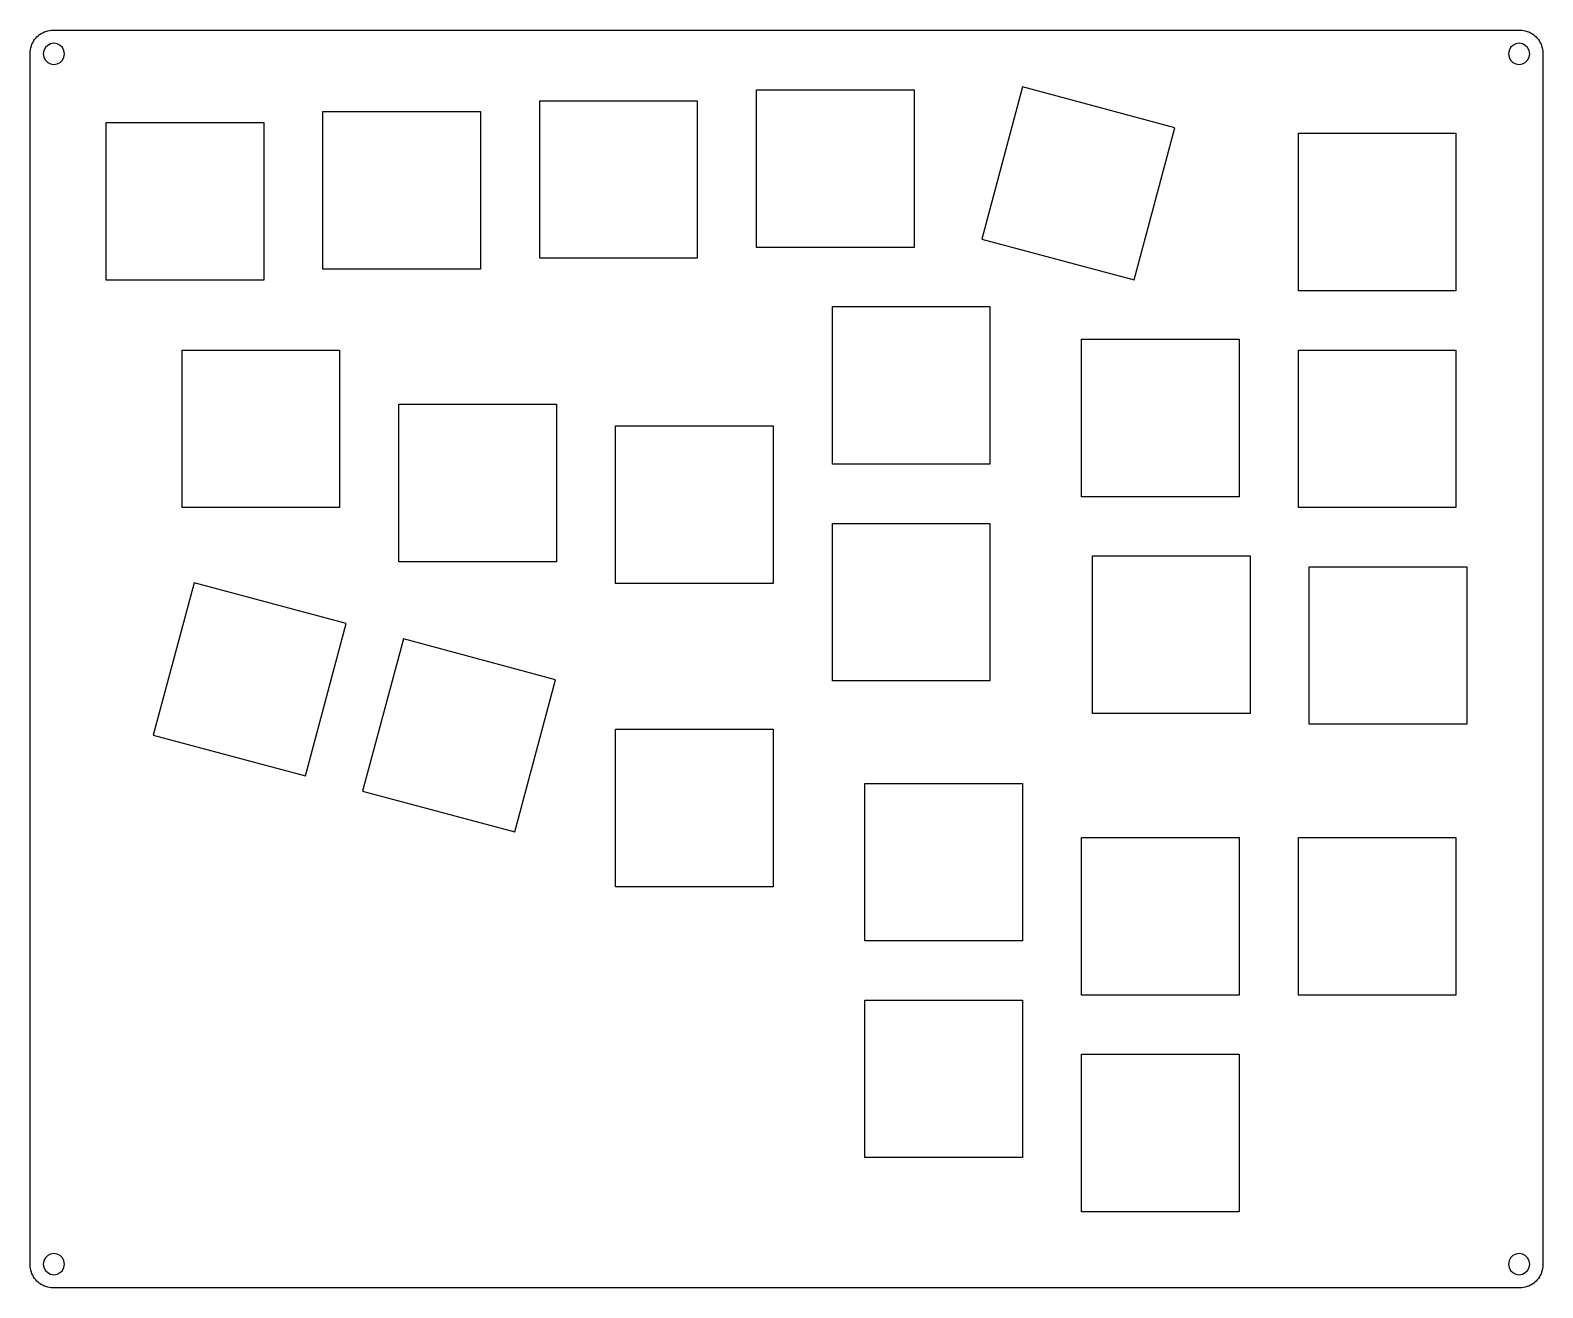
# Model space of a CAD drawing. Extents: x 0 to 133, y 0 to 111.
import ezdxf

# ---------------------------------------------------------------- set-up
doc = ezdxf.new("R2010")
doc.units = 0
doc.layers.get('0').update_dxf_attribs({"linetype": 'CONTINUOUS'})

msp = doc.modelspace()

# ---------------------------------------------------------------- linework, layer by layer
at = {"color": 0}
for p, q in [((0.919152, 110.295), (1.05006, 110.382)), ((1.05006, 110.382), (1.18787, 110.459)), ((1.18787, 110.459), (1.32981, 110.524)), ((1.32981, 110.524), (1.47588, 110.579)), ((1.47588, 110.579), (1.62884, 110.622)), ((1.62884, 110.622), (1.7818, 110.652)), ((1.7818, 110.652), (1.9389, 110.67)), ((1.9389, 110.67), (2.096, 110.677)), ((2.096, 110.677), (131.024, 110.677)), ((131.024, 110.677), (131.181, 110.67)), ((131.181, 110.67), (131.337, 110.652)), ((131.337, 110.652), (131.491, 110.622)), ((131.491, 110.622), (131.641, 110.579)), ((131.641, 110.579), (131.789, 110.524)), ((131.789, 110.524), (131.932, 110.459)), ((131.932, 110.459), (132.068, 110.382)), ((132.068, 110.382), (132.199, 110.295)), ((0.119889, 108.99), (0.150206, 109.143)), ((0.150206, 109.143), (0.192925, 109.296)), ((0.192925, 109.296), (0.248047, 109.442)), ((0.248047, 109.442), (0.312815, 109.584)), ((0.312815, 109.584), (0.389985, 109.722)), ((0.389985, 109.722), (0.4768, 109.853)), ((0.4768, 109.853), (0.574643, 109.976)), ((0.574643, 109.976), (0.680752, 110.091)), ((0.680752, 110.091), (0.796505, 110.198)), ((0.796505, 110.198), (0.919152, 110.295)), ((1.42214, 109.146), (1.28984, 108.887)), ((1.62609, 109.35), (1.42214, 109.146)), ((1.88516, 109.482), (1.62609, 109.35)), ((2.17041, 109.527), (1.88516, 109.482)), ((2.45566, 109.482), (2.17041, 109.527)), ((2.71336, 109.35), (2.45566, 109.482)), ((2.91869, 109.146), (2.71336, 109.35)), ((3.0496, 108.887), (2.91869, 109.146)), ((130.2, 109.146), (130.069, 108.887)), ((130.405, 109.35), (130.2, 109.146)), ((130.663, 109.482), (130.405, 109.35)), ((130.948, 109.527), (130.663, 109.482)), ((131.235, 109.482), (130.948, 109.527)), ((131.492, 109.35), (131.235, 109.482)), ((131.697, 109.146), (131.492, 109.35)), ((131.829, 108.887), (131.697, 109.146)), ((132.199, 110.295), (132.322, 110.198)), ((132.322, 110.198), (132.438, 110.091)), ((132.438, 110.091), (132.544, 109.976)), ((132.544, 109.976), (132.642, 109.853)), ((132.642, 109.853), (132.728, 109.722)), ((132.728, 109.722), (132.806, 109.584)), ((132.806, 109.584), (132.872, 109.442)), ((132.872, 109.442), (132.926, 109.296)), ((132.926, 109.296), (132.968, 109.143)), ((132.968, 109.143), (132.999, 108.99)), ((0.095085, 108.676), (0.101975, 108.833)), ((0.095085, 2.12907), (0.095085, 108.676)), ((0.101975, 108.833), (0.119889, 108.99)), ((1.28984, 108.887), (1.24437, 108.602)), ((1.24437, 108.602), (1.28984, 108.317)), ((1.28984, 108.317), (1.42214, 108.059)), ((1.42214, 108.059), (1.62609, 107.854)), ((1.62609, 107.854), (1.88516, 107.722)), ((1.88516, 107.722), (2.16903, 107.677)), ((2.16903, 107.677), (2.45566, 107.722)), ((2.45566, 107.722), (2.71336, 107.854)), ((2.71336, 107.854), (2.91869, 108.059)), ((2.91869, 108.059), (3.0496, 108.317)), ((3.09507, 108.602), (3.0496, 108.887)), ((3.0496, 108.317), (3.09507, 108.602)), ((130.069, 108.887), (130.023, 108.602)), ((130.023, 108.602), (130.069, 108.317)), ((130.069, 108.317), (130.2, 108.059)), ((130.2, 108.059), (130.405, 107.854)), ((130.405, 107.854), (130.663, 107.722)), ((130.663, 107.722), (130.948, 107.677)), ((130.948, 107.677), (131.235, 107.722)), ((131.235, 107.722), (131.492, 107.854)), ((131.492, 107.854), (131.697, 108.059)), ((131.697, 108.059), (131.829, 108.317)), ((131.874, 108.602), (131.829, 108.887)), ((131.829, 108.317), (131.874, 108.602)), ((132.999, 108.99), (133.018, 108.833)), ((133.018, 108.833), (133.023, 108.676)), ((133.023, 108.676), (133.023, 2.12907)), ((63.9202, 105.427), (77.7709, 105.427)), ((63.9202, 91.5762), (63.9202, 105.427)), ((77.7709, 105.427), (77.7709, 91.5762)), ((87.3111, 105.694), (83.7269, 92.3163)), ((100.689, 102.108), (87.3111, 105.694)), ((44.8702, 104.474), (58.7195, 104.474)), ((44.8702, 90.6254), (44.8702, 104.474)), ((58.7195, 104.474), (58.7195, 90.6254)), ((6.7703, 102.57), (20.621, 102.57)), ((6.7703, 88.7194), (6.7703, 102.57)), ((20.621, 102.57), (20.621, 88.7194)), ((25.8189, 103.522), (39.6695, 103.522)), ((25.8189, 89.6719), (25.8189, 103.522)), ((39.6695, 103.522), (39.6695, 89.6719)), ((97.1049, 88.7307), (100.689, 102.108)), ((111.545, 101.617), (125.396, 101.617)), ((111.545, 87.7672), (111.545, 101.617)), ((125.396, 101.617), (125.396, 87.7672)), ((83.7269, 92.3163), (97.1049, 88.7307)), ((58.7195, 90.6254), (44.8702, 90.6254)), ((77.7709, 91.5762), (63.9202, 91.5762)), ((39.6695, 89.6719), (25.8189, 89.6719)), ((20.621, 88.7194), (6.7703, 88.7194)), ((125.396, 87.7672), (111.545, 87.7672)), ((70.5873, 86.3769), (84.4381, 86.3769)), ((70.5873, 72.5262), (70.5873, 86.3769)), ((84.4381, 86.3769), (84.4381, 72.5262)), ((13.4372, 82.5666), (27.2879, 82.5666)), ((13.4372, 68.7172), (13.4372, 82.5666)), ((27.2879, 82.5666), (27.2879, 68.7172)), ((92.4952, 83.5201), (106.346, 83.5201)), ((92.4952, 69.6694), (92.4952, 83.5201)), ((106.346, 83.5201), (106.346, 69.6694)), ((111.545, 82.5666), (125.396, 82.5666)), ((111.545, 68.7172), (111.545, 82.5666)), ((125.396, 82.5666), (125.396, 68.7172)), ((32.4872, 77.8055), (46.3381, 77.8055)), ((32.4872, 63.9547), (32.4872, 77.8055)), ((46.3381, 77.8055), (46.3381, 63.9547)), ((51.5373, 75.8994), (65.3881, 75.8994)), ((51.5373, 62.0504), (51.5373, 75.8994)), ((65.3881, 75.8994), (65.3881, 62.0504)), ((84.4381, 72.5262), (70.5873, 72.5262)), ((106.346, 69.6694), (92.4952, 69.6694)), ((27.2879, 68.7172), (13.4372, 68.7172)), ((125.396, 68.7172), (111.545, 68.7172)), ((70.5873, 67.3269), (84.4381, 67.3269)), ((70.5873, 53.4776), (70.5873, 67.3269)), ((84.4381, 67.3269), (84.4381, 53.4776)), ((46.3381, 63.9547), (32.4872, 63.9547)), ((93.4477, 64.4701), (107.297, 64.4701)), ((93.4477, 50.6194), (93.4477, 64.4701)), ((107.297, 64.4701), (107.297, 50.6194)), ((112.498, 63.5166), (126.347, 63.5166)), ((112.498, 49.6672), (112.498, 63.5166)), ((126.347, 63.5166), (126.347, 49.6672)), ((14.4901, 62.0945), (10.9072, 48.7165)), ((27.8694, 58.51), (14.4901, 62.0945)), ((65.3881, 62.0504), (51.5373, 62.0504)), ((24.2852, 45.1323), (27.8694, 58.51)), ((32.891, 57.1652), (29.3081, 43.7871)), ((46.2689, 53.5795), (32.891, 57.1652)), ((42.6861, 40.2015), (46.2689, 53.5795)), ((84.4381, 53.4776), (70.5873, 53.4776)), ((107.297, 50.6194), (93.4477, 50.6194)), ((51.5373, 49.2305), (65.3881, 49.2305)), ((51.5373, 35.3797), (51.5373, 49.2305)), ((65.3881, 49.2305), (65.3881, 35.3797)), ((126.347, 49.6672), (112.498, 49.6672)), ((10.9072, 48.7165), (24.2852, 45.1323)), ((73.4452, 44.4666), (87.2959, 44.4666)), ((73.4452, 30.6173), (73.4452, 44.4666)), ((87.2959, 44.4666), (87.2959, 30.6173)), ((29.3081, 43.7871), (42.6861, 40.2015)), ((92.4952, 39.7055), (106.346, 39.7055)), ((92.4952, 25.8548), (92.4952, 39.7055)), ((106.346, 39.7055), (106.346, 25.8548)), ((111.545, 39.7055), (125.396, 39.7055)), ((111.545, 25.8548), (111.545, 39.7055)), ((125.396, 39.7055), (125.396, 25.8548)), ((65.3881, 35.3797), (51.5373, 35.3797)), ((87.2959, 30.6173), (73.4452, 30.6173)), ((73.4452, 25.4165), (87.2959, 25.4165)), ((73.4452, 11.5673), (73.4452, 25.4165)), ((87.2959, 25.4165), (87.2959, 11.5673)), ((106.346, 25.8548), (92.4952, 25.8548)), ((125.396, 25.8548), (111.545, 25.8548)), ((92.4952, 20.6554), (106.346, 20.6554)), ((92.4952, 6.80477), (92.4952, 20.6554)), ((106.346, 20.6554), (106.346, 6.80477)), ((87.2959, 11.5673), (73.4452, 11.5673)), ((106.346, 6.80477), (92.4952, 6.80477)), ((1.42214, 2.74781), (1.28984, 2.49011)), ((1.62609, 2.95176), (1.42214, 2.74781)), ((1.88516, 3.08405), (1.62609, 2.95176)), ((2.17041, 3.12815), (1.88516, 3.08405)), ((2.45566, 3.08405), (2.17041, 3.12815)), ((2.71336, 2.95176), (2.45566, 3.08405)), ((2.91869, 2.74781), (2.71336, 2.95176)), ((3.0496, 2.49011), (2.91869, 2.74781)), ((130.2, 2.74781), (130.069, 2.49011)), ((130.405, 2.95176), (130.2, 2.74781)), ((130.663, 3.08405), (130.405, 2.95176)), ((130.948, 3.12815), (130.663, 3.08405)), ((131.235, 3.08405), (130.948, 3.12815)), ((131.492, 2.95176), (131.235, 3.08405)), ((131.697, 2.74781), (131.492, 2.95176)), ((131.829, 2.49011), (131.697, 2.74781)), ((0.101975, 1.97197), (0.095085, 2.12907)), ((0.119889, 1.81626), (0.101975, 1.97197)), ((0.150206, 1.66191), (0.119889, 1.81626)), ((0.192925, 1.51033), (0.150206, 1.66191)), ((0.248047, 1.36426), (0.192925, 1.51033)), ((0.312815, 1.22094), (0.248047, 1.36426)), ((1.28984, 2.49011), (1.24437, 2.20348)), ((1.24437, 2.20348), (1.28984, 1.91823)), ((1.28984, 1.91823), (1.42214, 1.65916)), ((1.42214, 1.65916), (1.62609, 1.45521)), ((1.62609, 1.45521), (1.88516, 1.3243)), ((2.45566, 1.3243), (2.71336, 1.45521)), ((2.71336, 1.45521), (2.91869, 1.65916)), ((2.91869, 1.65916), (3.0496, 1.91823)), ((3.09507, 2.20348), (3.0496, 2.49011)), ((3.0496, 1.91823), (3.09507, 2.20348)), ((130.069, 2.49011), (130.023, 2.20348)), ((130.023, 2.20348), (130.069, 1.91823)), ((130.069, 1.91823), (130.2, 1.65916)), ((130.2, 1.65916), (130.405, 1.45521)), ((130.405, 1.45521), (130.663, 1.3243)), ((131.235, 1.3243), (131.492, 1.45521)), ((131.492, 1.45521), (131.697, 1.65916)), ((131.697, 1.65916), (131.829, 1.91823)), ((131.874, 2.20348), (131.829, 2.49011)), ((131.829, 1.91823), (131.874, 2.20348)), ((132.872, 1.36426), (132.806, 1.22094)), ((132.926, 1.51033), (132.872, 1.36426)), ((132.968, 1.66191), (132.926, 1.51033)), ((132.999, 1.81626), (132.968, 1.66191)), ((133.018, 1.97197), (132.999, 1.81626)), ((133.023, 2.12907), (133.018, 1.97197)), ((0.389985, 1.08314), (0.312815, 1.22094)), ((0.4768, 0.952225), (0.389985, 1.08314)), ((0.574643, 0.829578), (0.4768, 0.952225)), ((0.680752, 0.7152), (0.574643, 0.829578)), ((0.796505, 0.607716), (0.680752, 0.7152)), ((0.919152, 0.511253), (0.796505, 0.607716)), ((1.05006, 0.423058), (0.919152, 0.511253)), ((1.18787, 0.347266), (1.05006, 0.423058)), ((1.32981, 0.28112), (1.18787, 0.347266)), ((1.47588, 0.227376), (1.32981, 0.28112)), ((1.62884, 0.183279), (1.47588, 0.227376)), ((1.7818, 0.15434), (1.62884, 0.183279)), ((1.9389, 0.135048), (1.7818, 0.15434)), ((1.88516, 1.3243), (2.16903, 1.27882)), ((2.096, 0.128157), (1.9389, 0.135048)), ((131.024, 0.128157), (2.096, 0.128157)), ((2.16903, 1.27882), (2.45566, 1.3243)), ((130.663, 1.3243), (130.948, 1.27882)), ((130.948, 1.27882), (131.235, 1.3243)), ((131.181, 0.135048), (131.024, 0.128157)), ((131.337, 0.15434), (131.181, 0.135048)), ((131.491, 0.183279), (131.337, 0.15434)), ((131.641, 0.227376), (131.491, 0.183279)), ((131.789, 0.28112), (131.641, 0.227376)), ((131.932, 0.347266), (131.789, 0.28112)), ((132.068, 0.423058), (131.932, 0.347266)), ((132.199, 0.511253), (132.068, 0.423058)), ((132.322, 0.607716), (132.199, 0.511253)), ((132.438, 0.7152), (132.322, 0.607716)), ((132.544, 0.829578), (132.438, 0.7152)), ((132.642, 0.952225), (132.544, 0.829578)), ((132.728, 1.08314), (132.642, 0.952225)), ((132.806, 1.22094), (132.728, 1.08314))]:
    msp.add_line(p, q, dxfattribs=at)

doc.saveas('drawing.dxf')
